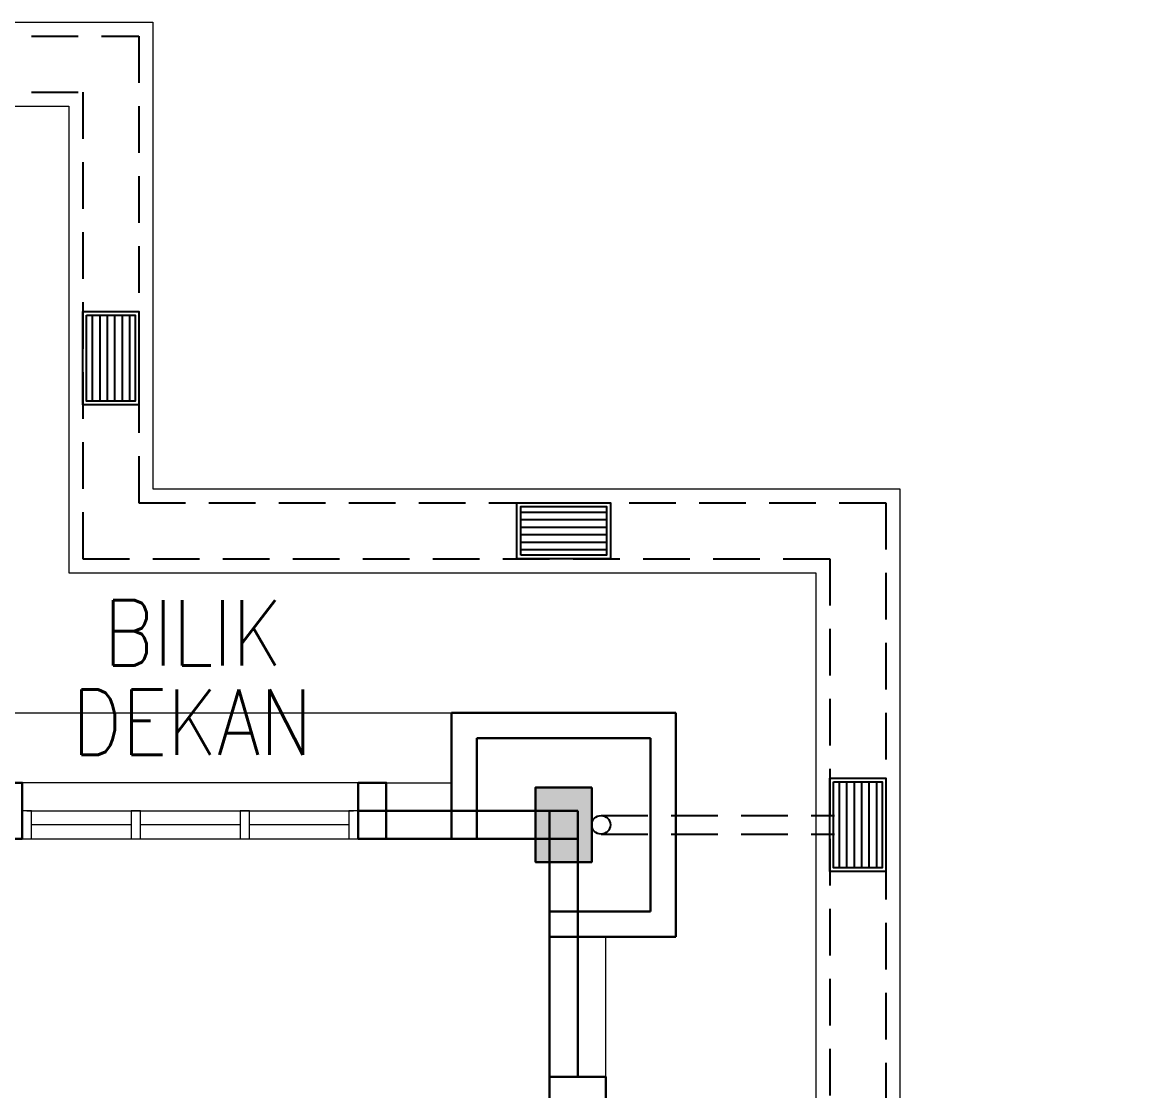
# Model space of a CAD drawing. Header units: inches. Extents: x -86493719 to 430035, y 21644 to 1519532.
# Drawn here: x 58734 to 64677, y 78379 to 84104 of the extents above; entities that cross this region are included whole.
import ezdxf
from ezdxf.enums import TextEntityAlignment as Align

# ---------------------------------------------------------------- set-up
doc = ezdxf.new("R2010")
doc.units = ezdxf.units.IN
doc.header["$MEASUREMENT"] = 0
doc.linetypes.add('DASHED2', pattern=[0.375, 0.25, -0.125])
doc.linetypes.add('HIDDEN', pattern=[0.375, 0.25, -0.125])
for name, color, linetype, lineweight in [('COLUMN', 8, 'Continuous', 30), ('LW', 8, 'Continuous', 20), ('t3', 8, 'Continuous', 25), ('wall', 8, 'Continuous', 30), ('WIN', 8, 'Continuous', 18)]:
    doc.layers.add(name, color=color, linetype=linetype, lineweight=lineweight)
for name, color, linetype in [('DOWNPIPE', 8, 'Continuous'), ('drain', 8, 'Continuous'), ('MSGRATING', 8, 'Continuous')]:
    doc.layers.add(name, color=color, linetype=linetype)
doc.styles.add('LAILA', font='romans.shx', dxfattribs={"width": 0.85})

msp = doc.modelspace()

# ---------------------------------------------------------------- linework, layer by layer
at = {"layer": 'COLUMN'}
msp.add_lwpolyline([(61784.3, 80003.6), (61484.3, 80003.6), (61484.3, 79603.6), (61784.3, 79603.6)], close=True, dxfattribs=at)
msp.add_solid([(61784.3, 80003.6), (61484.3, 80003.6), (61784.3, 79603.6), (61484.3, 79603.6)], dxfattribs=at)
at = {"layer": 'DOWNPIPE', "linetype": 'HIDDEN', "ltscale": 1000}
for p, q in [((61834.3, 79853.6), (63084.3, 79853.6)), ((61834.3, 79753.6), (63084.3, 79753.6))]:
    msp.add_line(p, q, dxfattribs=at)
at = {"layer": 'DOWNPIPE'}
msp.add_circle((61834.3, 79803.6), 50, dxfattribs=at)
at = {"layer": 'drain', "linetype": 'DASHED2', "ltscale": 1000}
for points in [[(48284.3, 84028.6), (59359.3, 84028.6), (59359.3, 81528.6), (63359.3, 81528.6), (63359.3, 66078.6), (61359.3, 66078.6), (61359.3, 63103.6), (64859.3, 63103.6), (64859.3, 54578.6), (63359.3, 54578.6), (63359.3, 47578.6), (38409.3, 47578.6), (38409.3, 58028.6)], [(48284.3, 83728.6), (59059.3, 83728.6), (59059.3, 81228.6), (63059.3, 81228.6), (63059.3, 66378.6), (61059.3, 66378.6), (61059.3, 62803.6), (64559.3, 62803.6), (64559.3, 54878.6), (63059.3, 54878.6), (63059.3, 47878.6), (38709.3, 47878.6), (38709.3, 57728.6)]]:
    msp.add_lwpolyline(points, dxfattribs=at)
at = {"layer": 'LW'}
for p, q in [((48284.3, 84103.6), (59434.3, 84103.6)), ((59434.3, 84103.6), (59434.3, 81603.6)), ((48284.3, 83653.6), (58984.3, 83653.6)), ((58984.3, 83653.6), (58984.3, 81153.6)), ((59434.3, 81603.6), (63434.3, 81603.6)), ((63434.3, 81603.6), (63434.3, 66003.6)), ((58984.3, 81153.6), (62984.3, 81153.6)), ((62984.3, 81153.6), (62984.3, 66453.6)), ((58234.3, 80403.6), (61034.3, 80403.6)), ((60534.3, 80028.6), (58734.3, 80028.6)), ((60684.3, 80028.6), (61034.3, 80028.6)), ((61859.3, 78453.6), (61859.3, 79203.6))]:
    msp.add_line(p, q, dxfattribs=at)
at = {"layer": 'MSGRATING'}
for p, q in [((59109.3, 82533.6), (59109.3, 82073.6)), ((59149.3, 82533.6), (59149.3, 82073.6)), ((59189.3, 82533.6), (59189.3, 82073.6)), ((59229.3, 82533.6), (59229.3, 82073.6)), ((59269.3, 82533.6), (59269.3, 82073.6)), ((59309.3, 82533.6), (59309.3, 82073.6)), ((61404.3, 81478.6), (61864.3, 81478.6)), ((61404.3, 81438.6), (61864.3, 81438.6)), ((61404.3, 81398.6), (61864.3, 81398.6)), ((61404.3, 81358.6), (61864.3, 81358.6)), ((61404.3, 81318.6), (61864.3, 81318.6)), ((61404.3, 81278.6), (61864.3, 81278.6)), ((63109.3, 80033.6), (63109.3, 79573.6)), ((63149.3, 80033.6), (63149.3, 79573.6)), ((63189.3, 80033.6), (63189.3, 79573.6)), ((63229.3, 80033.6), (63229.3, 79573.6)), ((63269.3, 80033.6), (63269.3, 79573.6)), ((63309.3, 80033.6), (63309.3, 79573.6))]:
    msp.add_line(p, q, dxfattribs=at)
for points in [[(59059.3, 82553.6), (59359.3, 82553.6), (59359.3, 82053.6), (59059.3, 82053.6)], [(59079.3, 82533.6), (59339.3, 82533.6), (59339.3, 82073.6), (59079.3, 82073.6)], [(61384.3, 81228.6), (61384.3, 81528.6), (61884.3, 81528.6), (61884.3, 81228.6)], [(61404.3, 81248.6), (61404.3, 81508.6), (61864.3, 81508.6), (61864.3, 81248.6)], [(63059.3, 80053.6), (63359.3, 80053.6), (63359.3, 79553.6), (63059.3, 79553.6)], [(63079.3, 80033.6), (63339.3, 80033.6), (63339.3, 79573.6), (63079.3, 79573.6)]]:
    msp.add_lwpolyline(points, close=True, dxfattribs=at)
at = {"layer": 'wall'}
for p, q in [((61034.3, 80403.6), (61034.3, 79728.6)), ((62234.3, 80403.6), (61034.3, 80403.6)), ((62234.3, 80403.6), (62234.3, 79203.6)), ((61169.3, 80268.6), (61169.3, 79728.6)), ((62099.3, 80268.6), (61169.3, 80268.6)), ((62099.3, 80268.6), (62099.3, 79338.6)), ((61709.3, 79878.6), (60534.3, 79878.6)), ((61559.3, 78303.6), (61559.3, 79878.6)), ((61709.3, 78453.6), (61709.3, 79878.6)), ((61709.3, 79728.6), (60534.3, 79728.6)), ((62099.3, 79338.6), (61559.3, 79338.6)), ((62099.3, 79338.6), (61559.3, 79338.6)), ((62234.3, 79203.6), (61559.3, 79203.6)), ((62234.3, 79203.6), (61559.3, 79203.6))]:
    msp.add_line(p, q, dxfattribs=at)
for points in [[(58734.3, 79728.6), (58584.3, 79728.6), (58584.3, 80028.6), (58734.3, 80028.6)], [(60684.3, 79728.6), (60534.3, 79728.6), (60534.3, 80028.6), (60684.3, 80028.6)], [(61559.3, 78303.6), (61559.3, 78453.6), (61859.3, 78453.6), (61859.3, 78303.6)]]:
    msp.add_lwpolyline(points, close=True, dxfattribs=at)
at = {"layer": 'WIN'}
for p, q in [((58759.3, 79878.6), (60509.3, 79878.6)), ((59317.7, 79803.6), (58784.3, 79803.6)), ((59901, 79803.6), (59367.7, 79803.6)), ((60484.3, 79803.6), (59951, 79803.6)), ((58734.3, 79728.6), (60534.3, 79728.6))]:
    msp.add_line(p, q, dxfattribs=at)
for points in [[(58784.3, 79878.6), (58734.3, 79878.6), (58734.3, 79728.6), (58784.3, 79728.6)], [(59367.7, 79878.6), (59317.7, 79878.6), (59317.7, 79728.6), (59367.7, 79728.6)], [(59951, 79878.6), (59901, 79878.6), (59901, 79728.6), (59951, 79728.6)], [(60534.3, 79878.6), (60484.3, 79878.6), (60484.3, 79728.6), (60534.3, 79728.6)]]:
    msp.add_lwpolyline(points, close=True, dxfattribs=at)

# ---------------------------------------------------------------- texts
at = {"layer": 't3', "style": 'LAILA', "width": 0.85}
for s, p in [('BILIK', (59170.4, 81007.7)), ('DEKAN', (59001.4, 80528))]:
    msp.add_text(s, height=350, dxfattribs=at).set_placement(p, align=Align.TOP_LEFT)

doc.saveas('drawing.dxf')
